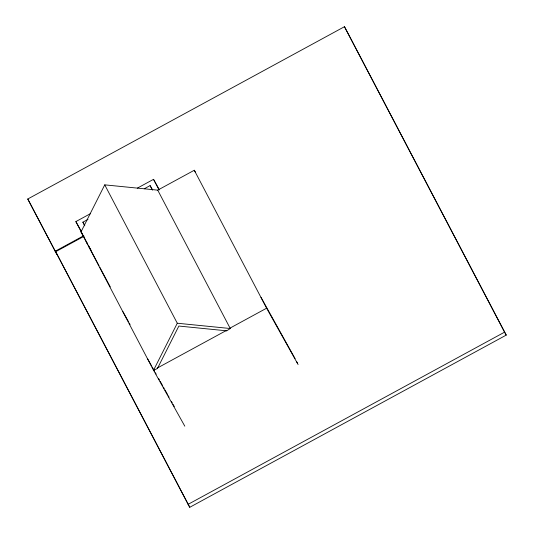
<?xml version="1.0" encoding="UTF-8"?>
<svg xmlns="http://www.w3.org/2000/svg" width="534" height="534" viewBox="0 0 534 534"><rect width="100%" height="100%" fill="white"/><g stroke="black" fill="none" stroke-linecap="round" stroke-linejoin="round"><path stroke-width="0.8" d="M157.724 190.144L230.261 328.517L226.716 330.826L178.857 326.047L157.41 368.533L153.538 370.262L81.001 231.889L104.744 184.857L157.724 190.144L194.296 170.246L195.624 172.629M153.538 370.262L177.281 323.23L104.744 184.857M27.761 199.008L56.811 254.231L27.761 199.008L344.47 26.7L506.239 335.105L189.744 507.3L55.663 251.714L84.052 236.268M87.83 244.412L75.868 221.59L90.52 213.62M137.405 188.108L153.525 179.337L159.446 189.924M84.806 225.842L82.883 222.177L87.997 219.394M144.26 188.782L150.101 185.605L152.49 189.87M55.156 251.267L83.758 235.708M230.041 328.096L266.613 308.198L194.296 170.246M188.088 504.343L504.583 332.148L344.47 26.7M177.281 323.23L230.261 328.517M504.583 332.148L506.239 335.105M261.033 297.405L295.088 358.654M266.613 308.198L298.099 364.542M82.883 222.177L84.472 225.021M75.868 221.59L81.388 231.476M81.001 231.889L82.336 234.266M86.161 241.568L87.776 244.452M91 250.219L88.577 245.894L99.024 265.765M110.278 286.905L99.798 267.24M122.827 311.509L128.467 321.608M129.275 323.05L130.076 324.492M147.744 359.042L151.362 365.516M152.163 366.958L154.58 371.277M155.381 372.712L156.188 374.154M158.598 378.472L159.406 379.908M160.207 381.349L162.623 385.668M163.424 387.103L164.232 388.545M165.033 389.987L167.449 394.299M168.25 395.741L169.058 397.183M171.467 401.495L172.275 402.936M173.076 404.378L174.284 406.534M153.318 369.842L184.804 426.179M55.663 251.714L189.744 507.3M296.624 361.585L297.391 363.047M153.525 179.337L158.932 189.643M226.716 330.826L226.496 330.406L157.19 368.113L157.41 368.533M150.101 185.605L152.41 190.004"/></g></svg>
